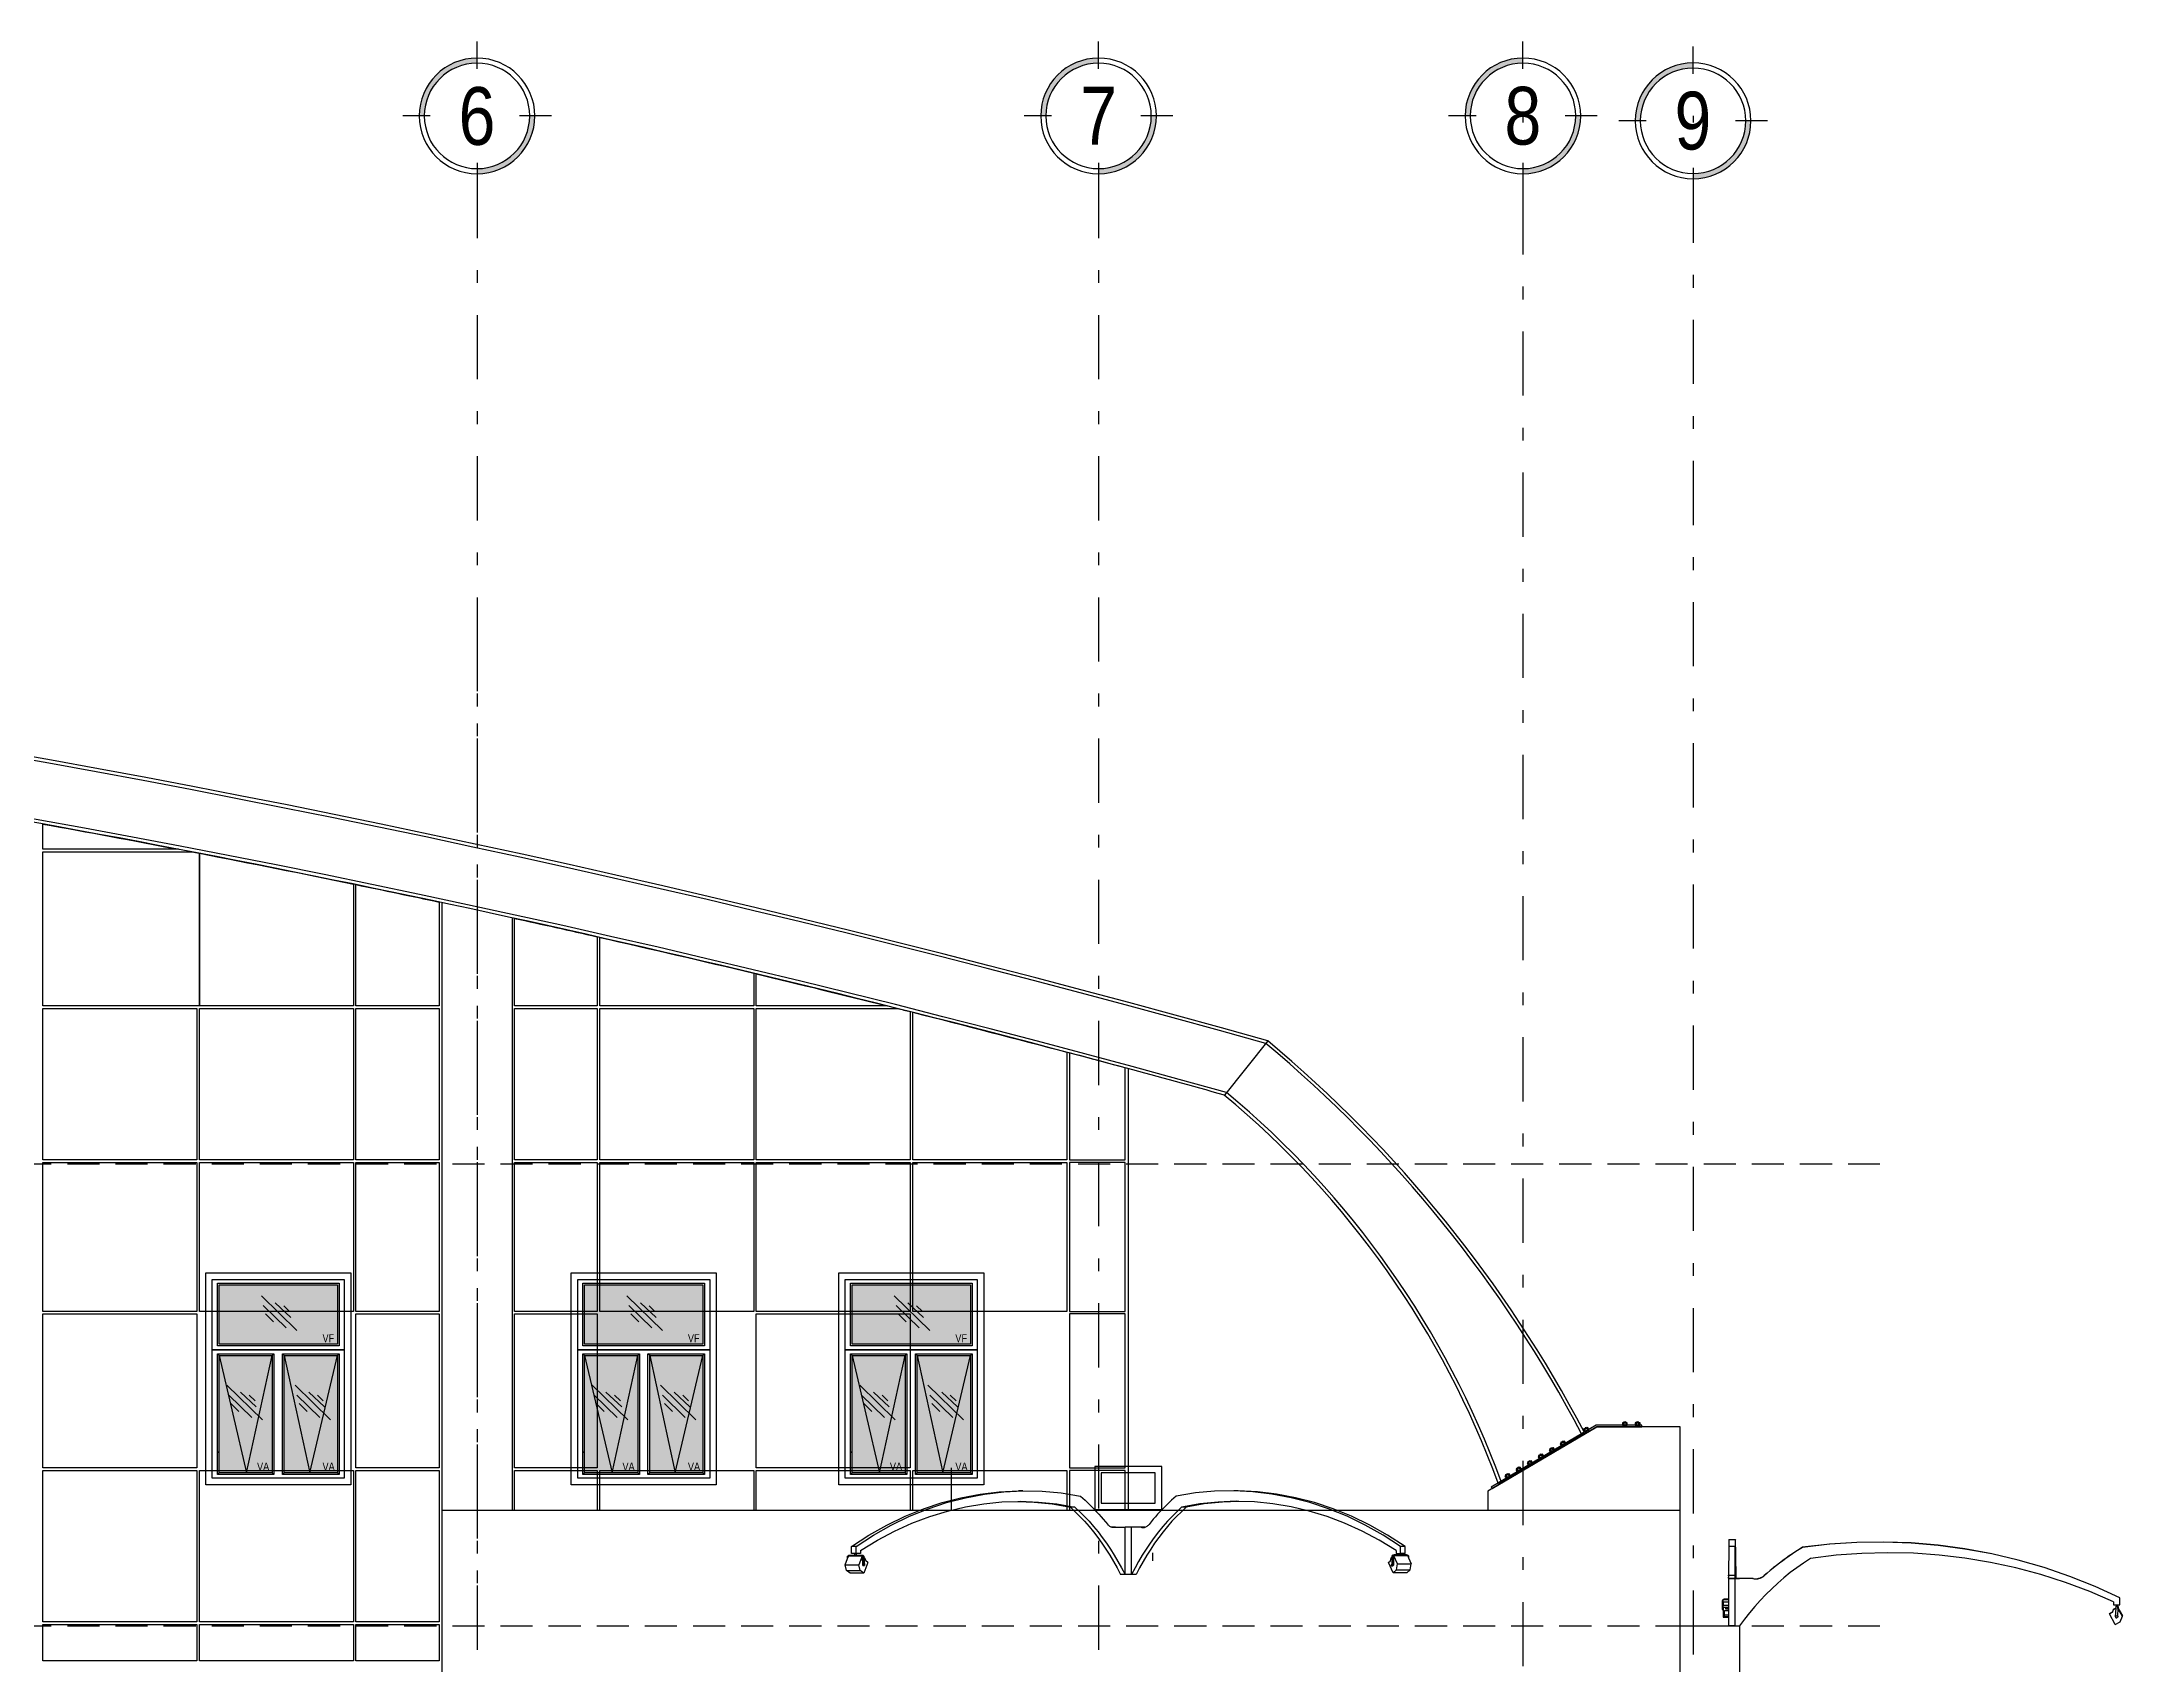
# Model space of a CAD drawing. Extents: x -133 to 84, y -2 to 88.
# Drawn here: x 29.05 to 45.27, y 75.61 to 88.26 of the extents above; entities that cross this region are included whole.
import ezdxf
from ezdxf.enums import TextEntityAlignment as Align

# ---------------------------------------------------------------- set-up
doc = ezdxf.new("R2010")
doc.units = 0
doc.header["$MEASUREMENT"] = 0
for name, pattern in [('RHCG02-4502(DOS ARA)AR-FA-004-08$0$CENTER', [2, 1.25, -0.25, 0.25, -0.25]), ('RHCG02-4502(DOS ARA)AR-FA-004-08$0$DASHDOT', [1, 0.5, -0.25, 0, -0.25]), ('RHCG02-4502(DOS ARA)AR-FA-004-08$0$HIDDEN', [0.375, 0.25, -0.125])]:
    doc.linetypes.add(name, pattern=pattern)
for name, color, linetype in [('4', 4, 'Continuous'), ('arq-gaviota', 4, 'Continuous'), ('arq-paredes', 4, 'Continuous'), ('arq-text-detalle de fachada', 1, 'Continuous'), ('arq-ventanas', 1, 'Continuous'), ('Cotas', 1, 'Continuous'), ('DISEÑO', 2, 'Continuous'), ('luminarias', 3, 'Continuous'), ('RHCG02-4502(DOS ARA)AR-FA-004-08$0$02', 2, 'Continuous'), ('RHCG02-4502(DOS ARA)AR-FA-004-08$0$03', 3, 'Continuous'), ('RHCG02-4502(DOS ARA)AR-FA-004-08$0$04', 4, 'Continuous'), ('RHCG02-4502(DOS ARA)AR-FA-004-08$0$06', 6, 'Continuous'), ('RHCG02-4502(DOS ARA)AR-FA-004-08$0$arq-ejes-circulo', 1, 'Continuous'), ('RHCG02-4502(DOS ARA)AR-FA-004-08$0$arq-ejes-principales', 1, 'RHCG02-4502(DOS ARA)AR-FA-004-08$0$DASHDOT'), ('RHCG02-4502(DOS ARA)AR-FA-004-08$0$arq-fachada', 252, 'Continuous'), ('RHCG02-4502(DOS ARA)AR-FA-004-08$0$arq-niveles', 1, 'Continuous'), ('RHCG02-4502(DOS ARA)AR-FA-004-08$0$arq-text-ejes', 2, 'Continuous'), ('RHCG02-4502(DOS ARA)AR-FA-004-08$0$st-ejes-circulo', 1, 'Continuous'), ('RHCG02-4502(DOS ARA)AR-FA-004-08$0$st-ejes-principales', 1, 'RHCG02-4502(DOS ARA)AR-FA-004-08$0$DASHDOT')]:
    doc.layers.add(name, color=color, linetype=linetype)
doc.styles.add('dape 2', font='ARIALN.TTF')
doc.styles.add('RHCG02-4502(DOS ARA)AR-FA-004-08$0$dape 2', font='ARIALN.TTF', dxfattribs={"height": 0.15})

# ---------------------------------------------------------------- blocks, each defined once
blk = doc.blocks.new('RHCG02-4502(DOS ARA)AR-FA-004-08$0$Tornillo E')
blk.add_lwpolyline([(-0.681, -24.209), (-0.643, -24.209), (-0.643, -24.228), (-0.681, -24.228)], close=True)
for points in [[(-0.681, -24.224), (-0.681, -24.213, -0.414214), (-0.677, -24.209), (-0.675, -24.209, -0.414214), (-0.671, -24.213), (-0.671, -24.224, -0.414214), (-0.675, -24.228), (-0.677, -24.228, -0.414214), (-0.681, -24.224, -1)], [(-0.671, -24.224), (-0.671, -24.213, -0.414214), (-0.667, -24.209), (-0.657, -24.209, -0.394946), (-0.653, -24.213), (-0.653, -24.224, -0.414214), (-0.657, -24.228), (-0.667, -24.228, -0.413175), (-0.671, -24.224, -1.003555)], [(-0.653, -24.224), (-0.653, -24.213, -0.414214), (-0.649, -24.209), (-0.647, -24.209, -0.414214), (-0.643, -24.213), (-0.643, -24.224, -0.414214), (-0.647, -24.228), (-0.649, -24.228, -0.414214), (-0.653, -24.224, -1)]]:
    blk.add_lwpolyline(points, format="xyb")
for points in [[(-0.653, -24.203), (-0.653, -24.202), (-0.671, -24.206), (-0.671, -24.206), (-0.653, -24.203)], [(-0.671, -24.204), (-0.671, -24.204), (-0.663, -24.202), (-0.661, -24.202), (-0.661, -24.203), (-0.671, -24.204)], [(-0.653, -24.205), (-0.653, -24.204), (-0.671, -24.207), (-0.671, -24.208), (-0.653, -24.205)], [(-0.666, -24.203), (-0.67, -24.203), (-0.67, -24.203)], [(-0.67, -24.204), (-0.67, -24.205)], [(-0.67, -24.206), (-0.67, -24.207)], [(-0.67, -24.208), (-0.67, -24.209), (-0.654, -24.209), (-0.654, -24.209)], [(-0.653, -24.207), (-0.653, -24.206), (-0.669, -24.209), (-0.665, -24.209), (-0.653, -24.207)], [(-0.656, -24.203), (-0.661, -24.203)], [(-0.655, -24.209), (-0.653, -24.209), (-0.653, -24.208), (-0.659, -24.209), (-0.655, -24.209)], [(-0.654, -24.204), (-0.654, -24.203)], [(-0.654, -24.206), (-0.654, -24.205)], [(-0.654, -24.208), (-0.654, -24.207)]]:
    blk.add_lwpolyline(points)
blk = doc.blocks.new('*U72')
at = {"linetype": 'Continuous'}
h = blk.add_hatch(color=251, dxfattribs=at)
h.paths.add_polyline_path([(0.1643, 0.326), (0.1803, 0.326, -0.414214), (0, 0.1457), (0, 0.1617, 0.414214)])
h.paths.add_polyline_path([(-0.1643, 0.326), (-0.1803, 0.326, -0.414214), (0, 0.5063), (0, 0.4903, 0.414214)])
for p, q in [((0, 0.5577), (0, 0.4724)), ((0, 0.5432), (0, 0.4579)), ((-0.1464, 0.326), (-0.2317, 0.326)), ((0.1464, 0.326), (0.2317, 0.326)), ((0, 0.1796), (0, 0.0943))]:
    blk.add_line(p, q, dxfattribs=at)
at = {"linetype": 'RHCG02-4502(DOS ARA)AR-FA-004-08$0$CENTER', "ltscale": 0.7}
blk.add_line((0, 0.1457), (0, 0.1457), dxfattribs=at)
at = {"linetype": 'Continuous'}
for radius in [0.1803, 0.1643]:
    blk.add_circle((0, 0.326), radius, dxfattribs=at)

msp = doc.modelspace()

# ---------------------------------------------------------------- hatches: boundary and pattern name
at = {"layer": 'arq-ventanas'}
for points in [[(30.437, 78.57), (31.358, 78.57), (31.358, 78.107), (30.437, 78.107)], [(33.284, 78.57), (34.205, 78.57), (34.205, 78.107), (33.284, 78.107)], [(35.368, 78.57), (36.29, 78.57), (36.29, 78.107), (35.368, 78.107)], [(30.437, 78.02), (30.851, 78.02), (30.851, 77.107), (30.437, 77.107)], [(30.944, 78.02), (31.358, 78.02), (31.358, 77.107), (30.944, 77.107)], [(33.284, 78.02), (33.698, 78.02), (33.698, 77.107), (33.284, 77.107)], [(33.792, 78.02), (34.205, 78.02), (34.205, 77.107), (33.792, 77.107)], [(35.368, 78.02), (35.782, 78.02), (35.782, 77.107), (35.368, 77.107)], [(35.876, 78.02), (36.29, 78.02), (36.29, 77.107), (35.876, 77.107)]]:
    msp.add_hatch(color=254, dxfattribs=at).paths.add_polyline_path(points)

# ---------------------------------------------------------------- linework, layer by layer
msp.add_lwpolyline([(36.14, 77.144), (36.14, 76.813)])
at = {"layer": '4'}
msp.add_line((37.708, 76.483), (37.708, 76.419), dxfattribs=at)
at = {"layer": 'arq-gaviota'}
for p, q in [((35.924, 76.825), (36.07, 76.874)), ((35.96, 76.825), (36.105, 76.874)), ((36.07, 76.874), (36.217, 76.912)), ((36.105, 76.874), (36.253, 76.912)), ((36.217, 76.912), (36.366, 76.94)), ((36.253, 76.912), (36.401, 76.94)), ((36.253, 76.841), (36.394, 76.865)), ((36.366, 76.94), (36.515, 76.958)), ((36.394, 76.865), (36.536, 76.879)), ((36.401, 76.94), (36.55, 76.958)), ((36.515, 76.958), (36.664, 76.965)), ((36.536, 76.879), (36.66, 76.883)), ((36.55, 76.958), (36.7, 76.965)), ((36.66, 76.883), (36.679, 76.884)), ((36.66, 76.883), (36.786, 76.878)), ((36.7, 76.965), (36.664, 76.965)), ((36.679, 76.884), (36.821, 76.878)), ((36.7, 76.965), (36.849, 76.962)), ((36.786, 76.878), (36.928, 76.863)), ((36.821, 76.878), (36.964, 76.863)), ((36.849, 76.962), (36.998, 76.949)), ((36.928, 76.863), (37.07, 76.839)), ((36.964, 76.863), (37.105, 76.839)), ((36.998, 76.949), (37.147, 76.925)), ((37.147, 76.925), (37.166, 76.909)), ((37.166, 76.909), (37.184, 76.892)), ((37.184, 76.892), (37.203, 76.875)), ((37.203, 76.875), (37.221, 76.857)), ((37.221, 76.857), (37.239, 76.839)), ((37.82, 76.857), (37.802, 76.839)), ((37.838, 76.875), (37.82, 76.857)), ((37.857, 76.892), (37.838, 76.875)), ((37.875, 76.909), (37.857, 76.892)), ((37.894, 76.925), (37.875, 76.909)), ((38.043, 76.949), (37.894, 76.925)), ((38.078, 76.863), (37.936, 76.839)), ((38.113, 76.863), (37.971, 76.839)), ((38.192, 76.962), (38.043, 76.949)), ((38.22, 76.878), (38.078, 76.863)), ((38.255, 76.878), (38.113, 76.863)), ((38.342, 76.965), (38.192, 76.962)), ((38.362, 76.884), (38.22, 76.878)), ((38.381, 76.883), (38.255, 76.878)), ((38.377, 76.965), (38.342, 76.965)), ((38.491, 76.958), (38.342, 76.965)), ((38.381, 76.883), (38.362, 76.884)), ((38.527, 76.958), (38.377, 76.965)), ((38.505, 76.879), (38.381, 76.883)), ((38.64, 76.94), (38.491, 76.958)), ((38.647, 76.865), (38.505, 76.879)), ((38.676, 76.94), (38.527, 76.958)), ((38.789, 76.912), (38.64, 76.94)), ((38.789, 76.841), (38.647, 76.865)), ((38.824, 76.912), (38.676, 76.94)), ((38.936, 76.874), (38.789, 76.912)), ((38.971, 76.874), (38.824, 76.912)), ((39.081, 76.825), (38.936, 76.874)), ((39.117, 76.825), (38.971, 76.874)), ((35.5, 76.62), (35.639, 76.698)), ((35.535, 76.62), (35.674, 76.698)), ((35.639, 76.698), (35.781, 76.767)), ((35.674, 76.698), (35.816, 76.767)), ((35.699, 76.651), (35.835, 76.713)), ((35.781, 76.767), (35.924, 76.825)), ((35.816, 76.767), (35.96, 76.825)), ((35.835, 76.713), (35.973, 76.765)), ((35.973, 76.765), (36.112, 76.808)), ((36.112, 76.808), (36.253, 76.841)), ((37.105, 76.839), (37.07, 76.839)), ((37.07, 76.839), (37.107, 76.803)), ((37.105, 76.839), (37.143, 76.803)), ((37.107, 76.803), (37.144, 76.766)), ((37.143, 76.803), (37.179, 76.766)), ((37.144, 76.766), (37.18, 76.728)), ((37.179, 76.766), (37.215, 76.728)), ((37.18, 76.728), (37.215, 76.687)), ((37.215, 76.728), (37.25, 76.687)), ((37.215, 76.687), (37.249, 76.646)), ((37.239, 76.839), (37.257, 76.821)), ((37.25, 76.687), (37.285, 76.646)), ((37.257, 76.821), (37.274, 76.802)), ((37.274, 76.802), (37.292, 76.783)), ((37.292, 76.783), (37.309, 76.764)), ((37.309, 76.764), (37.326, 76.745)), ((37.326, 76.745), (37.343, 76.725)), ((37.343, 76.725), (37.36, 76.704)), ((37.364, 76.699), (37.36, 76.704)), ((37.368, 76.695), (37.364, 76.699)), ((37.373, 76.691), (37.368, 76.695)), ((37.378, 76.688), (37.373, 76.691)), ((37.383, 76.685), (37.378, 76.688)), ((37.658, 76.685), (37.663, 76.688)), ((37.663, 76.688), (37.668, 76.691)), ((37.668, 76.691), (37.673, 76.695)), ((37.673, 76.695), (37.677, 76.699)), ((37.677, 76.699), (37.682, 76.704)), ((37.698, 76.725), (37.682, 76.704)), ((37.715, 76.745), (37.698, 76.725)), ((37.732, 76.764), (37.715, 76.745)), ((37.749, 76.783), (37.732, 76.764)), ((37.767, 76.802), (37.749, 76.783)), ((37.791, 76.687), (37.757, 76.646)), ((37.784, 76.821), (37.767, 76.802)), ((37.802, 76.839), (37.784, 76.821)), ((37.826, 76.728), (37.791, 76.687)), ((37.826, 76.687), (37.792, 76.646)), ((37.862, 76.766), (37.826, 76.728)), ((37.861, 76.728), (37.826, 76.687)), ((37.897, 76.766), (37.861, 76.728)), ((37.898, 76.803), (37.862, 76.766)), ((37.934, 76.803), (37.897, 76.766)), ((37.936, 76.839), (37.898, 76.803)), ((37.971, 76.839), (37.934, 76.803)), ((37.971, 76.839), (37.936, 76.839)), ((38.929, 76.808), (38.789, 76.841)), ((39.069, 76.765), (38.929, 76.808)), ((39.206, 76.713), (39.069, 76.765)), ((39.225, 76.767), (39.081, 76.825)), ((39.261, 76.767), (39.117, 76.825)), ((39.342, 76.651), (39.206, 76.713)), ((39.367, 76.698), (39.225, 76.767)), ((39.402, 76.698), (39.261, 76.767)), ((39.506, 76.62), (39.367, 76.698)), ((39.541, 76.62), (39.402, 76.698)), ((35.364, 76.532), (35.5, 76.62)), ((35.364, 76.478), (35.364, 76.532)), ((35.399, 76.532), (35.364, 76.532)), ((35.399, 76.532), (35.535, 76.62)), ((35.399, 76.478), (35.399, 76.532)), ((35.435, 76.501), (35.566, 76.581)), ((35.566, 76.581), (35.699, 76.651)), ((37.249, 76.646), (37.282, 76.602)), ((37.282, 76.602), (37.315, 76.557)), ((37.285, 76.646), (37.318, 76.602)), ((37.315, 76.557), (37.346, 76.511)), ((37.318, 76.602), (37.35, 76.557)), ((37.35, 76.557), (37.381, 76.511)), ((37.388, 76.683), (37.383, 76.685)), ((37.392, 76.682), (37.388, 76.683)), ((37.421, 76.682), (37.392, 76.682)), ((37.394, 76.681), (37.392, 76.682)), ((37.399, 76.68), (37.394, 76.681)), ((37.404, 76.68), (37.399, 76.68)), ((37.41, 76.68), (37.404, 76.68)), ((37.415, 76.68), (37.41, 76.68)), ((37.421, 76.682), (37.415, 76.68)), ((37.421, 76.682), (37.495, 76.682)), ((37.495, 76.313), (37.495, 76.682)), ((37.546, 76.682), (37.495, 76.682)), ((37.621, 76.682), (37.546, 76.682)), ((37.546, 76.313), (37.546, 76.682)), ((37.649, 76.682), (37.621, 76.682)), ((37.621, 76.682), (37.626, 76.68)), ((37.626, 76.68), (37.631, 76.68)), ((37.631, 76.68), (37.637, 76.68)), ((37.637, 76.68), (37.642, 76.68)), ((37.642, 76.68), (37.648, 76.681)), ((37.648, 76.681), (37.649, 76.682)), ((37.649, 76.682), (37.653, 76.683)), ((37.653, 76.683), (37.658, 76.685)), ((37.691, 76.557), (37.66, 76.511)), ((37.723, 76.602), (37.691, 76.557)), ((37.726, 76.557), (37.695, 76.511)), ((37.757, 76.646), (37.723, 76.602)), ((37.759, 76.602), (37.726, 76.557)), ((37.792, 76.646), (37.759, 76.602)), ((39.476, 76.581), (39.342, 76.651)), ((39.607, 76.501), (39.476, 76.581)), ((39.642, 76.532), (39.506, 76.62)), ((39.677, 76.532), (39.541, 76.62)), ((39.642, 76.478), (39.642, 76.532)), ((39.677, 76.532), (39.642, 76.532)), ((39.677, 76.478), (39.677, 76.532)), ((42.199, 76.535), (42.198, 76.309)), ((42.2, 76.563), (42.199, 76.535)), ((42.199, 76.535), (42.249, 76.535)), ((42.201, 76.587), (42.2, 76.58)), ((42.2, 76.58), (42.2, 76.563)), ((42.201, 76.587), (42.251, 76.587)), ((42.248, 76.309), (42.249, 76.535)), ((42.25, 76.563), (42.249, 76.535)), ((42.251, 76.587), (42.25, 76.58)), ((42.25, 76.58), (42.25, 76.563)), ((42.252, 76.583), (42.251, 76.587)), ((42.253, 76.569), (42.252, 76.583)), ((42.253, 76.545), (42.253, 76.569)), ((42.254, 76.511), (42.253, 76.545)), ((42.775, 76.526), (42.749, 76.509)), ((42.986, 76.549), (42.775, 76.526)), ((42.985, 76.549), (42.775, 76.525)), ((42.775, 76.526), (42.775, 76.525)), ((43.197, 76.562), (42.985, 76.549)), ((43.197, 76.563), (42.986, 76.549)), ((43.408, 76.566), (43.197, 76.563)), ((43.408, 76.565), (43.197, 76.562)), ((43.62, 76.559), (43.408, 76.566)), ((43.62, 76.558), (43.408, 76.565)), ((43.831, 76.541), (43.62, 76.559)), ((43.831, 76.54), (43.62, 76.558)), ((44.04, 76.513), (43.831, 76.541)), ((44.04, 76.512), (43.831, 76.54)), ((35.39, 76.478), (35.364, 76.478)), ((35.399, 76.478), (35.39, 76.478)), ((35.402, 76.478), (35.399, 76.478)), ((35.435, 76.478), (35.402, 76.478)), ((35.435, 76.501), (35.435, 76.478)), ((37.346, 76.511), (37.376, 76.464)), ((37.376, 76.464), (37.405, 76.415)), ((37.381, 76.511), (37.411, 76.464)), ((37.405, 76.415), (37.433, 76.365)), ((37.411, 76.464), (37.44, 76.415)), ((37.433, 76.365), (37.46, 76.313)), ((37.44, 76.415), (37.468, 76.365)), ((37.468, 76.365), (37.495, 76.313)), ((37.573, 76.365), (37.546, 76.313)), ((37.601, 76.415), (37.573, 76.365)), ((37.608, 76.365), (37.581, 76.313)), ((37.63, 76.464), (37.601, 76.415)), ((37.636, 76.415), (37.608, 76.365)), ((37.66, 76.511), (37.63, 76.464)), ((37.665, 76.464), (37.636, 76.415)), ((37.695, 76.511), (37.665, 76.464)), ((39.607, 76.501), (39.607, 76.478)), ((39.607, 76.478), (39.634, 76.478)), ((39.634, 76.478), (39.642, 76.478)), ((39.646, 76.478), (39.642, 76.478)), ((39.677, 76.478), (39.646, 76.478)), ((42.248, 76.283), (42.249, 76.45)), ((42.25, 76.478), (42.249, 76.45)), ((42.251, 76.497), (42.25, 76.478)), ((42.251, 76.506), (42.251, 76.497)), ((42.252, 76.505), (42.251, 76.506)), ((42.253, 76.495), (42.252, 76.505)), ((42.253, 76.474), (42.253, 76.495)), ((42.254, 76.445), (42.253, 76.474)), ((42.255, 76.466), (42.254, 76.511)), ((42.255, 76.405), (42.254, 76.445)), ((42.255, 76.411), (42.255, 76.466)), ((42.256, 76.346), (42.255, 76.411)), ((42.255, 76.357), (42.255, 76.405)), ((42.546, 76.365), (42.522, 76.345)), ((42.546, 76.364), (42.522, 76.344)), ((42.571, 76.384), (42.546, 76.365)), ((42.571, 76.383), (42.546, 76.364)), ((42.595, 76.403), (42.571, 76.384)), ((42.595, 76.402), (42.571, 76.383)), ((42.62, 76.422), (42.595, 76.403)), ((42.62, 76.421), (42.595, 76.402)), ((42.646, 76.44), (42.62, 76.422)), ((42.645, 76.439), (42.62, 76.421)), ((42.671, 76.457), (42.645, 76.439)), ((42.671, 76.458), (42.646, 76.44)), ((42.697, 76.475), (42.671, 76.458)), ((42.697, 76.474), (42.671, 76.457)), ((42.729, 76.366), (42.679, 76.328)), ((42.723, 76.493), (42.697, 76.475)), ((42.723, 76.492), (42.697, 76.474)), ((42.749, 76.509), (42.723, 76.493)), ((42.749, 76.508), (42.723, 76.492)), ((42.782, 76.403), (42.729, 76.366)), ((42.775, 76.525), (42.749, 76.508)), ((42.835, 76.439), (42.782, 76.403)), ((43.035, 76.463), (42.835, 76.439)), ((43.236, 76.478), (43.035, 76.463)), ((43.437, 76.483), (43.236, 76.478)), ((43.639, 76.479), (43.437, 76.483)), ((43.84, 76.465), (43.639, 76.479)), ((44.04, 76.441), (43.84, 76.465)), ((44.249, 76.475), (44.04, 76.513)), ((44.248, 76.474), (44.04, 76.512)), ((44.239, 76.408), (44.04, 76.441)), ((44.436, 76.365), (44.239, 76.408)), ((44.454, 76.425), (44.248, 76.474)), ((44.455, 76.426), (44.249, 76.475)), ((44.631, 76.313), (44.436, 76.365)), ((44.658, 76.367), (44.454, 76.425)), ((44.658, 76.367), (44.455, 76.426)), ((44.858, 76.299), (44.658, 76.367)), ((44.858, 76.298), (44.658, 76.367)), ((37.495, 76.313), (37.46, 76.313)), ((37.546, 76.313), (37.495, 76.313)), ((37.581, 76.313), (37.546, 76.313)), ((42.198, 76.285), (42.197, 76.282)), ((42.197, 76.282), (42.247, 76.282)), ((42.247, 76.282), (42.197, 76.282)), ((42.197, 76.282), (42.197, 76.122)), ((42.198, 76.304), (42.198, 76.309)), ((42.198, 76.309), (42.248, 76.309)), ((42.198, 76.304), (42.198, 76.292)), ((42.198, 76.289), (42.198, 76.292)), ((42.198, 76.287), (42.198, 76.289)), ((42.198, 76.285), (42.198, 76.287)), ((42.198, 76.285), (42.198, 76.285)), ((42.198, 76.285), (42.198, 76.285)), ((42.198, 76.285), (42.248, 76.285)), ((42.248, 76.285), (42.247, 76.283)), ((42.247, 76.282), (42.247, 76.283)), ((42.247, 76.283), (42.248, 76.283)), ((42.247, 76.282), (42.247, 76.282)), ((42.388, 76.282), (42.247, 76.282)), ((42.247, 76.282), (42.247, 75.913)), ((42.283, 76.282), (42.247, 76.282)), ((42.248, 76.296), (42.248, 76.309)), ((42.248, 76.292), (42.248, 76.296)), ((42.248, 76.289), (42.248, 76.292)), ((42.248, 76.287), (42.248, 76.289)), ((42.248, 76.285), (42.248, 76.287)), ((42.248, 76.285), (42.248, 76.284)), ((42.248, 76.284), (42.248, 76.285)), ((42.248, 76.283), (42.248, 76.284)), ((42.248, 76.284), (42.248, 76.283)), ((42.248, 76.283), (42.248, 76.283)), ((42.248, 76.283), (42.256, 76.283)), ((42.256, 76.298), (42.255, 76.357)), ((42.256, 76.283), (42.256, 76.346)), ((42.256, 76.283), (42.256, 76.298)), ((42.256, 76.283), (42.283, 76.282)), ((42.256, 76.283), (42.256, 76.283)), ((42.389, 76.282), (42.283, 76.282)), ((42.389, 76.282), (42.388, 76.282)), ((42.388, 76.282), (42.396, 76.28)), ((42.389, 76.282), (42.396, 76.281)), ((42.396, 76.281), (42.404, 76.28)), ((42.396, 76.28), (42.404, 76.28)), ((42.404, 76.28), (42.412, 76.28)), ((42.404, 76.28), (42.411, 76.279)), ((42.411, 76.279), (42.419, 76.28)), ((42.412, 76.28), (42.419, 76.281)), ((42.419, 76.281), (42.427, 76.282)), ((42.419, 76.28), (42.427, 76.281)), ((42.427, 76.282), (42.434, 76.284)), ((42.427, 76.281), (42.434, 76.283)), ((42.434, 76.284), (42.442, 76.286)), ((42.434, 76.283), (42.442, 76.285)), ((42.442, 76.286), (42.449, 76.289)), ((42.442, 76.285), (42.449, 76.288)), ((42.449, 76.289), (42.456, 76.292)), ((42.449, 76.288), (42.456, 76.291)), ((42.456, 76.292), (42.463, 76.296)), ((42.456, 76.291), (42.462, 76.295)), ((42.462, 76.295), (42.469, 76.299)), ((42.463, 76.296), (42.469, 76.3)), ((42.469, 76.3), (42.475, 76.305)), ((42.469, 76.299), (42.475, 76.304)), ((42.498, 76.325), (42.475, 76.305)), ((42.498, 76.324), (42.475, 76.304)), ((42.475, 76.305), (42.475, 76.304)), ((42.534, 76.202), (42.488, 76.157)), ((42.522, 76.345), (42.498, 76.325)), ((42.522, 76.344), (42.498, 76.324)), ((42.581, 76.246), (42.534, 76.202)), ((42.629, 76.287), (42.581, 76.246)), ((42.679, 76.328), (42.629, 76.287)), ((44.823, 76.251), (44.631, 76.313)), ((45.012, 76.18), (44.823, 76.251)), ((45.055, 76.221), (44.858, 76.299)), ((45.055, 76.22), (44.858, 76.298)), ((45.247, 76.133), (45.055, 76.221)), ((45.247, 76.132), (45.055, 76.22)), ((42.151, 76.113), (42.149, 76.108)), ((42.149, 76.108), (42.149, 76.04)), ((42.149, 76.04), (42.152, 76.04)), ((42.156, 76.118), (42.151, 76.113)), ((42.155, 76.117), (42.151, 76.113)), ((42.151, 76.113), (42.151, 76.113)), ((42.153, 76.112), (42.152, 76.108)), ((42.152, 76.108), (42.153, 76.112)), ((42.152, 76.041), (42.152, 76.108)), ((42.152, 76.108), (42.152, 76.04)), ((42.157, 76.043), (42.152, 76.043)), ((42.152, 76.04), (42.152, 76.041)), ((42.157, 76.116), (42.153, 76.112)), ((42.153, 76.112), (42.153, 76.112)), ((42.163, 76.12), (42.155, 76.117)), ((42.163, 76.121), (42.156, 76.118)), ((42.158, 76.117), (42.157, 76.116)), ((42.157, 76.097), (42.157, 76.116)), ((42.157, 76.116), (42.157, 76.116)), ((42.157, 76.097), (42.157, 76.075)), ((42.197, 76.097), (42.157, 76.097)), ((42.157, 76.075), (42.197, 76.075)), ((42.157, 76.06), (42.157, 76.075)), ((42.157, 76.06), (42.197, 76.06)), ((42.157, 76.06), (42.157, 75.98)), ((42.164, 76.119), (42.158, 76.117)), ((42.197, 76.117), (42.158, 76.117)), ((42.172, 76.122), (42.163, 76.121)), ((42.171, 76.121), (42.163, 76.12)), ((42.172, 76.12), (42.164, 76.119)), ((42.197, 76.121), (42.171, 76.121)), ((42.197, 76.122), (42.172, 76.122)), ((42.197, 76.12), (42.172, 76.12)), ((42.176, 76.056), (42.197, 76.056)), ((42.176, 76.043), (42.176, 76.056)), ((42.197, 76.043), (42.176, 76.043)), ((42.197, 76.122), (42.197, 76.121)), ((42.197, 76.121), (42.197, 76.12)), ((42.197, 76.12), (42.197, 76.117)), ((42.197, 76.117), (42.197, 76.097)), ((42.197, 76.097), (42.197, 76.075)), ((42.197, 76.075), (42.197, 76.06)), ((42.197, 76.06), (42.197, 76.056)), ((42.197, 76.056), (42.197, 76.043)), ((42.197, 76.043), (42.197, 76.034)), ((42.402, 76.064), (42.36, 76.015)), ((42.444, 76.111), (42.402, 76.064)), ((42.488, 76.157), (42.444, 76.111)), ((45.197, 76.101), (45.012, 76.18)), ((45.197, 76.101), (45.197, 76.077)), ((45.197, 76.077), (45.221, 76.077)), ((45.221, 76.077), (45.232, 76.077)), ((45.232, 76.077), (45.247, 76.077)), ((45.247, 76.078), (45.247, 76.133)), ((45.247, 76.133), (45.247, 76.132)), ((45.247, 76.077), (45.247, 76.132)), ((45.247, 76.078), (45.247, 76.077)), ((42.157, 75.98), (42.166, 75.98)), ((42.166, 75.983), (42.166, 76.034)), ((42.166, 76.034), (42.167, 76.034)), ((42.166, 75.983), (42.167, 75.996)), ((42.166, 75.983), (42.166, 75.98)), ((42.197, 75.983), (42.166, 75.983)), ((42.166, 75.98), (42.197, 75.98)), ((42.167, 76.03), (42.167, 76.034)), ((42.167, 76.034), (42.197, 76.034)), ((42.167, 76.013), (42.167, 76.03)), ((42.167, 75.996), (42.167, 76.013)), ((42.197, 75.996), (42.167, 75.996)), ((42.197, 76.034), (42.197, 75.996)), ((42.197, 75.996), (42.197, 75.983)), ((42.197, 75.983), (42.197, 75.98)), ((42.197, 75.98), (42.197, 75.914)), ((42.247, 75.913), (42.197, 75.914)), ((42.247, 75.913), (42.283, 75.913)), ((42.321, 75.965), (42.283, 75.913)), ((42.36, 76.015), (42.321, 75.965))]:
    msp.add_line(p, q, dxfattribs=at)
at = {"layer": 'arq-paredes', "color": 1}
for points in [[(30.383, 78.613), (31.412, 78.613), (31.412, 78.063), (30.383, 78.063)], [(33.231, 78.613), (34.259, 78.613), (34.259, 78.063), (33.231, 78.063)], [(35.315, 78.613), (36.343, 78.613), (36.343, 78.063), (35.315, 78.063)], [(30.383, 78.063), (31.412, 78.063), (31.412, 77.063), (30.383, 77.063)], [(33.231, 78.063), (34.259, 78.063), (34.259, 77.063), (33.231, 77.063)], [(35.315, 78.063), (36.343, 78.063), (36.343, 77.063), (35.315, 77.063)]]:
    msp.add_lwpolyline(points, close=True, dxfattribs=at)
at = {"layer": 'arq-ventanas'}
for p, q in [((31.043, 78.216), (30.766, 78.486)), ((33.89, 78.216), (33.613, 78.486)), ((35.974, 78.216), (35.697, 78.486)), ((30.96, 78.235), (30.781, 78.41)), ((30.859, 78.281), (30.797, 78.344)), ((30.873, 78.431), (30.995, 78.317)), ((30.94, 78.408), (30.985, 78.364)), ((33.807, 78.235), (33.628, 78.41)), ((33.706, 78.281), (33.644, 78.344)), ((33.72, 78.431), (33.842, 78.317)), ((33.787, 78.408), (33.832, 78.364)), ((35.891, 78.235), (35.712, 78.41)), ((35.79, 78.281), (35.728, 78.344)), ((35.804, 78.431), (35.926, 78.317)), ((35.871, 78.408), (35.917, 78.364)), ((30.774, 77.518), (30.497, 77.789)), ((30.691, 77.538), (30.512, 77.712)), ((30.604, 77.733), (30.726, 77.619)), ((30.671, 77.71), (30.717, 77.666)), ((31.305, 77.518), (31.028, 77.789)), ((31.222, 77.538), (31.043, 77.712)), ((31.136, 77.733), (31.258, 77.619)), ((31.202, 77.71), (31.248, 77.666)), ((33.621, 77.518), (33.344, 77.789)), ((33.538, 77.538), (33.359, 77.712)), ((33.451, 77.733), (33.574, 77.619)), ((33.518, 77.71), (33.564, 77.666)), ((34.152, 77.518), (33.875, 77.789)), ((34.069, 77.538), (33.89, 77.712)), ((33.983, 77.733), (34.105, 77.619)), ((34.049, 77.71), (34.095, 77.666)), ((35.705, 77.518), (35.428, 77.789)), ((35.622, 77.538), (35.443, 77.712)), ((35.536, 77.733), (35.658, 77.619)), ((35.602, 77.71), (35.648, 77.666)), ((36.237, 77.518), (35.959, 77.789)), ((36.153, 77.538), (35.975, 77.712)), ((36.067, 77.733), (36.189, 77.619)), ((36.133, 77.71), (36.179, 77.666)), ((30.59, 77.584), (30.528, 77.646)), ((31.122, 77.584), (31.059, 77.646)), ((33.438, 77.584), (33.375, 77.646)), ((33.969, 77.584), (33.906, 77.646)), ((35.522, 77.584), (35.459, 77.646)), ((36.053, 77.584), (35.99, 77.646))]:
    msp.add_line(p, q, dxfattribs=at)
at = {"layer": 'Cotas'}
for p, q in [((31.361, 77.012), (31.361, 77.012)), ((34.208, 77.012), (34.208, 77.012)), ((36.292, 77.012), (36.292, 77.012))]:
    msp.add_line(p, q, dxfattribs=at)
at = {"layer": 'Cotas', "color": 2}
for points in [[(31.462, 77.012), (30.333, 77.012), (30.333, 78.664), (31.463, 78.664), (31.463, 77.012)], [(34.309, 77.012), (33.18, 77.012), (33.18, 78.664), (34.31, 78.664), (34.31, 77.012)], [(36.393, 77.012), (35.264, 77.012), (35.264, 78.664), (36.394, 78.664), (36.394, 77.012)]]:
    msp.add_lwpolyline(points, dxfattribs=at)
at = {"layer": 'DISEÑO', "color": 250}
for p, q in [((30.437, 78.02), (30.424, 78.033)), ((30.437, 78.02), (30.651, 77.107)), ((30.651, 77.107), (30.851, 78.02)), ((30.851, 78.02), (30.864, 78.033)), ((30.944, 78.02), (30.931, 78.033)), ((30.944, 78.02), (31.144, 77.107)), ((31.144, 77.107), (31.358, 78.02)), ((31.358, 78.02), (31.372, 78.033)), ((33.284, 78.02), (33.271, 78.033)), ((33.284, 78.02), (33.498, 77.107)), ((33.498, 77.107), (33.698, 78.02)), ((33.698, 78.02), (33.711, 78.033)), ((33.792, 78.02), (33.778, 78.033)), ((33.792, 78.02), (33.991, 77.107)), ((33.991, 77.107), (34.205, 78.02)), ((34.205, 78.02), (34.219, 78.033)), ((35.368, 78.02), (35.355, 78.033)), ((35.368, 78.02), (35.582, 77.107)), ((35.582, 77.107), (35.782, 78.02)), ((35.782, 78.02), (35.796, 78.033)), ((35.876, 78.02), (35.862, 78.033)), ((35.876, 78.02), (36.075, 77.107)), ((36.075, 77.107), (36.29, 78.02)), ((36.29, 78.02), (36.303, 78.033)), ((30.437, 77.274), (30.424, 77.261)), ((33.284, 77.274), (33.271, 77.261)), ((35.368, 77.274), (35.355, 77.261)), ((30.437, 77.107), (30.424, 77.094)), ((30.851, 77.107), (30.864, 77.094)), ((30.944, 77.107), (30.931, 77.094)), ((31.358, 77.107), (31.372, 77.094)), ((33.284, 77.107), (33.271, 77.094)), ((33.698, 77.107), (33.711, 77.094)), ((33.792, 77.107), (33.778, 77.094)), ((34.205, 77.107), (34.219, 77.094)), ((35.368, 77.107), (35.355, 77.094)), ((35.782, 77.107), (35.796, 77.094)), ((35.876, 77.107), (35.862, 77.094)), ((36.29, 77.107), (36.303, 77.094))]:
    msp.add_line(p, q, dxfattribs=at)
for points in [[(30.424, 78.583), (31.372, 78.583), (31.372, 78.094), (30.424, 78.094)], [(33.271, 78.583), (34.219, 78.583), (34.219, 78.094), (33.271, 78.094)], [(35.355, 78.583), (36.303, 78.583), (36.303, 78.094), (35.355, 78.094)], [(30.424, 78.033), (30.864, 78.033), (30.864, 77.094), (30.424, 77.094)], [(30.931, 78.033), (31.372, 78.033), (31.372, 77.094), (30.931, 77.094)], [(33.271, 78.033), (33.711, 78.033), (33.711, 77.094), (33.271, 77.094)], [(33.778, 78.033), (34.219, 78.033), (34.219, 77.094), (33.778, 77.094)], [(35.355, 78.033), (35.796, 78.033), (35.796, 77.094), (35.355, 77.094)], [(35.862, 78.033), (36.303, 78.033), (36.303, 77.094), (35.862, 77.094)]]:
    msp.add_lwpolyline(points, close=True, dxfattribs=at)
at = {"layer": 'DISEÑO', "color": 1}
for points in [[(30.437, 78.57), (31.358, 78.57), (31.358, 78.107), (30.437, 78.107)], [(33.284, 78.57), (34.205, 78.57), (34.205, 78.107), (33.284, 78.107)], [(35.368, 78.57), (36.29, 78.57), (36.29, 78.107), (35.368, 78.107)], [(30.437, 78.02), (30.851, 78.02), (30.851, 77.107), (30.437, 77.107)], [(30.944, 78.02), (31.358, 78.02), (31.358, 77.107), (30.944, 77.107)], [(33.284, 78.02), (33.698, 78.02), (33.698, 77.107), (33.284, 77.107)], [(33.792, 78.02), (34.205, 78.02), (34.205, 77.107), (33.792, 77.107)], [(35.368, 78.02), (35.782, 78.02), (35.782, 77.107), (35.368, 77.107)], [(35.876, 78.02), (36.29, 78.02), (36.29, 77.107), (35.876, 77.107)]]:
    msp.add_lwpolyline(points, close=True, dxfattribs=at)
at = {"layer": 'luminarias'}
for p, q in [((37.781, 77.155), (37.26, 77.155)), ((37.26, 77.155), (37.26, 76.82)), ((37.731, 77.105), (37.31, 77.105)), ((37.31, 77.105), (37.31, 76.87)), ((37.731, 76.87), (37.731, 77.105)), ((37.781, 76.82), (37.781, 77.155)), ((37.31, 76.87), (37.731, 76.87)), ((37.26, 76.82), (37.781, 76.82)), ((35.315, 76.39), (35.334, 76.439)), ((35.326, 76.345), (35.315, 76.39)), ((35.315, 76.39), (35.421, 76.39)), ((35.333, 76.45), (35.334, 76.456)), ((35.334, 76.439), (35.333, 76.45)), ((35.334, 76.456), (35.338, 76.46)), ((35.334, 76.439), (35.336, 76.444)), ((35.336, 76.455), (35.335, 76.45)), ((35.335, 76.45), (35.336, 76.444)), ((35.339, 76.459), (35.336, 76.455)), ((35.336, 76.444), (35.342, 76.459)), ((35.338, 76.46), (35.343, 76.463)), ((35.344, 76.461), (35.339, 76.459)), ((35.342, 76.459), (35.349, 76.459)), ((35.343, 76.463), (35.349, 76.464)), ((35.349, 76.462), (35.344, 76.461)), ((35.349, 76.464), (35.359, 76.465)), ((35.349, 76.464), (35.435, 76.464)), ((35.349, 76.46), (35.354, 76.462)), ((35.354, 76.462), (35.349, 76.462)), ((35.349, 76.459), (35.349, 76.46)), ((35.349, 76.459), (35.444, 76.459)), ((35.354, 76.462), (35.354, 76.462)), ((35.434, 76.462), (35.354, 76.462)), ((35.359, 76.465), (35.391, 76.465)), ((35.391, 76.465), (35.39, 76.478)), ((35.391, 76.464), (35.391, 76.465)), ((35.395, 76.464), (35.391, 76.464)), ((35.401, 76.464), (35.395, 76.464)), ((35.403, 76.465), (35.401, 76.464)), ((35.403, 76.465), (35.402, 76.478)), ((35.403, 76.465), (35.445, 76.465)), ((35.403, 76.465), (35.403, 76.465)), ((35.446, 76.457), (35.421, 76.39)), ((35.432, 76.345), (35.421, 76.39)), ((35.44, 76.461), (35.434, 76.462)), ((35.435, 76.464), (35.441, 76.463)), ((35.444, 76.459), (35.44, 76.461)), ((35.441, 76.463), (35.446, 76.46)), ((35.445, 76.459), (35.444, 76.459)), ((35.445, 76.465), (35.451, 76.464)), ((35.446, 76.457), (35.445, 76.459)), ((35.446, 76.46), (35.45, 76.456)), ((35.448, 76.455), (35.446, 76.457)), ((35.449, 76.45), (35.448, 76.455)), ((35.452, 76.383), (35.449, 76.45)), ((35.45, 76.456), (35.451, 76.45)), ((35.451, 76.464), (35.456, 76.461)), ((35.451, 76.45), (35.454, 76.383)), ((35.452, 76.383), (35.454, 76.383)), ((35.454, 76.383), (35.464, 76.384)), ((35.456, 76.461), (35.46, 76.456)), ((35.459, 76.386), (35.457, 76.386)), ((35.459, 76.386), (35.459, 76.387)), ((35.459, 76.386), (35.46, 76.386)), ((35.459, 76.386), (35.459, 76.385)), ((35.46, 76.456), (35.461, 76.451)), ((35.492, 76.408), (35.46, 76.324)), ((35.461, 76.451), (35.461, 76.448)), ((35.469, 76.442), (35.461, 76.448)), ((35.461, 76.448), (35.464, 76.384)), ((35.469, 76.442), (35.475, 76.421)), ((35.492, 76.408), (35.475, 76.421)), ((39.548, 76.407), (39.563, 76.421)), ((39.584, 76.326), (39.548, 76.407)), ((39.563, 76.421), (39.568, 76.443)), ((39.568, 76.443), (39.576, 76.45)), ((39.571, 76.392), (39.569, 76.387)), ((39.569, 76.387), (39.569, 76.382)), ((39.569, 76.382), (39.572, 76.38)), ((39.575, 76.396), (39.571, 76.392)), ((39.572, 76.38), (39.576, 76.381)), ((39.579, 76.38), (39.572, 76.38)), ((39.576, 76.396), (39.575, 76.396)), ((39.576, 76.454), (39.577, 76.459)), ((39.576, 76.45), (39.576, 76.454)), ((39.576, 76.396), (39.576, 76.45)), ((39.58, 76.397), (39.576, 76.396)), ((39.576, 76.381), (39.58, 76.385)), ((39.577, 76.459), (39.58, 76.463)), ((39.579, 76.38), (39.583, 76.381)), ((39.58, 76.463), (39.585, 76.466)), ((39.582, 76.395), (39.58, 76.397)), ((39.586, 76.397), (39.58, 76.397)), ((39.58, 76.385), (39.583, 76.39)), ((39.583, 76.39), (39.582, 76.395)), ((39.583, 76.381), (39.587, 76.385)), ((39.585, 76.466), (39.591, 76.467)), ((39.585, 76.454), (39.587, 76.459)), ((39.586, 76.397), (39.585, 76.454)), ((39.587, 76.397), (39.586, 76.397)), ((39.587, 76.459), (39.59, 76.463)), ((39.588, 76.458), (39.587, 76.454)), ((39.587, 76.454), (39.588, 76.396)), ((39.588, 76.396), (39.587, 76.397)), ((39.587, 76.385), (39.588, 76.386)), ((39.59, 76.46), (39.588, 76.458)), ((39.589, 76.395), (39.588, 76.396)), ((39.588, 76.387), (39.59, 76.39)), ((39.588, 76.387), (39.588, 76.386)), ((39.588, 76.386), (39.588, 76.387)), ((39.588, 76.386), (39.588, 76.386)), ((39.59, 76.39), (39.589, 76.395)), ((39.59, 76.463), (39.595, 76.466)), ((39.591, 76.462), (39.59, 76.46)), ((39.618, 76.397), (39.59, 76.46)), ((39.601, 76.467), (39.591, 76.467)), ((39.596, 76.465), (39.591, 76.462)), ((39.591, 76.462), (39.688, 76.462)), ((39.591, 76.462), (39.591, 76.462)), ((39.595, 76.466), (39.601, 76.467)), ((39.6, 76.466), (39.596, 76.465)), ((39.6, 76.466), (39.678, 76.466)), ((39.602, 76.466), (39.6, 76.466)), ((39.601, 76.467), (39.634, 76.467)), ((39.688, 76.466), (39.602, 76.466)), ((39.61, 76.35), (39.618, 76.397)), ((39.618, 76.397), (39.725, 76.397)), ((39.634, 76.467), (39.634, 76.478)), ((39.634, 76.467), (39.646, 76.467)), ((39.646, 76.467), (39.646, 76.478)), ((39.646, 76.467), (39.688, 76.467)), ((39.678, 76.466), (39.684, 76.465)), ((39.684, 76.465), (39.688, 76.462)), ((39.688, 76.467), (39.694, 76.466)), ((39.694, 76.465), (39.688, 76.466)), ((39.688, 76.462), (39.696, 76.462)), ((39.694, 76.466), (39.7, 76.463)), ((39.698, 76.462), (39.694, 76.465)), ((39.696, 76.462), (39.703, 76.447)), ((39.701, 76.458), (39.698, 76.462)), ((39.7, 76.463), (39.703, 76.459)), ((39.703, 76.454), (39.701, 76.458)), ((39.703, 76.459), (39.704, 76.454)), ((39.703, 76.447), (39.703, 76.454)), ((39.703, 76.447), (39.705, 76.443)), ((39.704, 76.454), (39.705, 76.443)), ((39.705, 76.443), (39.725, 76.397)), ((39.717, 76.35), (39.725, 76.397)), ((35.354, 76.324), (35.326, 76.345)), ((35.326, 76.345), (35.432, 76.345)), ((35.46, 76.324), (35.354, 76.324)), ((35.46, 76.324), (35.432, 76.345)), ((39.584, 76.326), (39.61, 76.35)), ((39.691, 76.326), (39.584, 76.326)), ((39.61, 76.35), (39.717, 76.35)), ((39.691, 76.326), (39.717, 76.35)), ((45.198, 76.044), (45.189, 76.023)), ((45.189, 76.02), (45.197, 76.041)), ((45.197, 76.041), (45.218, 76.052)), ((45.197, 76.041), (45.198, 76.044)), ((45.198, 76.044), (45.218, 76.054)), ((45.214, 75.985), (45.218, 76.052)), ((45.218, 76.064), (45.219, 76.066)), ((45.218, 76.063), (45.218, 76.064)), ((45.218, 76.062), (45.218, 76.063)), ((45.218, 76.061), (45.218, 76.062)), ((45.218, 76.06), (45.218, 76.061)), ((45.218, 76.055), (45.218, 76.06)), ((45.218, 76.054), (45.218, 76.055)), ((45.218, 76.052), (45.218, 76.054)), ((45.22, 76.066), (45.219, 76.066)), ((45.22, 76.066), (45.221, 76.077)), ((45.22, 76.065), (45.22, 76.066)), ((45.226, 76.065), (45.22, 76.065)), ((45.231, 76.064), (45.226, 76.065)), ((45.232, 76.049), (45.228, 75.992)), ((45.231, 76.065), (45.232, 76.077)), ((45.233, 76.065), (45.231, 76.065)), ((45.231, 76.064), (45.231, 76.065)), ((45.231, 76.064), (45.231, 76.064)), ((45.233, 76.062), (45.232, 76.06)), ((45.232, 76.059), (45.232, 76.06)), ((45.232, 76.055), (45.232, 76.059)), ((45.232, 76.055), (45.233, 76.057)), ((45.232, 76.055), (45.232, 76.055)), ((45.232, 76.055), (45.266, 75.992)), ((45.232, 76.054), (45.232, 76.055)), ((45.232, 76.052), (45.232, 76.054)), ((45.266, 75.989), (45.232, 76.052)), ((45.232, 76.049), (45.232, 76.052)), ((45.232, 76.049), (45.232, 76.049)), ((45.233, 76.065), (45.233, 76.064)), ((45.233, 76.063), (45.233, 76.065)), ((45.233, 76.064), (45.233, 76.062)), ((45.233, 76.064), (45.233, 76.062)), ((45.233, 76.062), (45.233, 76.063)), ((45.233, 76.062), (45.233, 76.062)), ((45.233, 76.062), (45.233, 76.062)), ((45.233, 76.06), (45.233, 76.062)), ((45.233, 76.058), (45.233, 76.06)), ((45.233, 76.058), (45.233, 76.057)), ((45.233, 76.057), (45.233, 76.057)), ((45.166, 76.01), (45.189, 76.023)), ((45.166, 76.007), (45.189, 76.02)), ((45.166, 76.01), (45.166, 76.007)), ((45.211, 75.923), (45.166, 76.007)), ((45.189, 76.023), (45.189, 76.02)), ((45.211, 75.923), (45.25, 75.944)), ((45.217, 75.988), (45.213, 75.983)), ((45.214, 75.985), (45.213, 75.984)), ((45.213, 75.984), (45.213, 75.983)), ((45.213, 75.983), (45.213, 75.979)), ((45.213, 75.979), (45.217, 75.976)), ((45.217, 75.989), (45.214, 75.985)), ((45.223, 75.992), (45.217, 75.989)), ((45.223, 75.992), (45.217, 75.988)), ((45.217, 75.976), (45.223, 75.977)), ((45.229, 75.992), (45.223, 75.992)), ((45.228, 75.992), (45.223, 75.992)), ((45.223, 75.977), (45.229, 75.98)), ((45.229, 75.992), (45.228, 75.992)), ((45.233, 75.99), (45.229, 75.992)), ((45.233, 75.99), (45.229, 75.992)), ((45.229, 75.98), (45.233, 75.985)), ((45.233, 75.985), (45.233, 75.99)), ((45.233, 75.985), (45.233, 75.99)), ((45.233, 75.985), (45.233, 75.985)), ((45.25, 75.944), (45.266, 75.989)), ((45.266, 75.989), (45.266, 75.992))]:
    msp.add_line(p, q, dxfattribs=at)
at = {"layer": 'RHCG02-4502(DOS ARA)AR-FA-004-08$0$02'}
for p, q in [((38.607, 80.471), (38.269, 80.049)), ((40.402, 77.026), (41.074, 77.421)), ((41.821, 75.913), (42.284, 75.913)), ((42.284, 75.913), (42.284, 71.713))]:
    msp.add_line(p, q, dxfattribs=at)
msp.add_lwpolyline([(37.507, 80.258, 0.024509), (27.826, 82.377, 0.033248), (14.455, 83.718)], format="xyb", dxfattribs=at)
for centre, radius, start, end in [((11.043, -17.468), 101.72, 74.28672, 87.78135), ((11.133, -16.92), 101.192, 74.24614, 87.80604), ((11.138, -16.962), 100.757, 74.36987, 88.22218), ((32.182, 72.751), 10.019, 27.7015, 50.2292), ((32.182, 72.751), 10.044, 27.7085, 50.232), ((11.068, -17.378), 101.153, 74.40029, 74.84782), ((33.768, 74.608), 7.061, 20.024, 50.3991), ((33.768, 74.608), 7.087, 20.0618, 50.4024)]:
    msp.add_arc(centre, radius, start, end, dxfattribs=at)
at = {"layer": 'RHCG02-4502(DOS ARA)AR-FA-004-08$0$03'}
msp.add_lwpolyline([(41.522, 77.463), (41.522, 77.476), (41.167, 77.476), (40.349, 76.994), (40.355, 76.983), (41.171, 77.463), (41.522, 77.463)], dxfattribs=at)
at = {"layer": 'RHCG02-4502(DOS ARA)AR-FA-004-08$0$04'}
for p, q in [((37.521, 76.813), (37.521, 80.255)), ((32.171, 78.313), (32.171, 75.913))]:
    msp.add_line(p, q, dxfattribs=at)
at = {"layer": 'RHCG02-4502(DOS ARA)AR-FA-004-08$0$06'}
for p, q in [((32.171, 81.549), (32.171, 71.713)), ((32.721, 81.43), (32.721, 76.813)), ((41.821, 76.813), (32.171, 76.813))]:
    msp.add_line(p, q, dxfattribs=at)
at = {"layer": 'RHCG02-4502(DOS ARA)AR-FA-004-08$0$06', "flags": 128}
msp.add_lwpolyline([(41.821, 71.713), (41.821, 77.463), (41.171, 77.463), (40.321, 76.963), (40.321, 76.813)], dxfattribs=at)
at = {"layer": 'RHCG02-4502(DOS ARA)AR-FA-004-08$0$arq-ejes-principales'}
for p, q in [((32.446, 87.227), (32.446, 71.713)), ((40.596, 87.099), (40.596, 71.713)), ((32.446, 83.695), (32.446, 76.104))]:
    msp.add_line(p, q, dxfattribs=at)
at = {"layer": 'RHCG02-4502(DOS ARA)AR-FA-004-08$0$arq-fachada', "color": 251}
for points in [[(29.063, 82.161, -0.002655), (30.12, 81.964), (29.063, 81.964)], [(29.063, 81.944), (30.224, 81.944, -0.000151), (30.283, 81.933), (30.283, 80.744), (29.063, 80.744)], [(30.283, 81.933, -0.003024), (31.483, 81.693), (31.483, 80.744), (30.283, 80.744)], [(31.503, 81.689, -0.001634), (32.151, 81.553), (32.151, 80.744), (31.503, 80.744)], [(32.739, 81.426, -0.001628), (33.382, 81.283), (33.382, 80.744), (32.739, 80.744)], [(33.402, 81.278, -0.003045), (34.602, 80.999), (34.602, 80.744), (33.402, 80.744)], [(34.622, 80.994, -0.002595), (35.642, 80.744), (34.622, 80.744)], [(34.622, 80.724), (35.721, 80.724, -0.000256), (35.822, 80.699), (35.822, 79.544), (34.622, 79.544)], [(35.842, 80.694, -0.003064), (37.042, 80.383), (37.042, 79.544), (35.842, 79.544)], [(37.496, 80.261, 0.00111), (37.062, 80.378), (37.062, 79.544), (37.496, 79.544)]]:
    msp.add_lwpolyline(points, format="xyb", close=True, dxfattribs=at)
for points in [[(29.063, 80.724), (30.263, 80.724), (30.263, 79.544), (29.063, 79.544)], [(30.283, 80.724), (31.483, 80.724), (31.483, 79.544), (30.283, 79.544)], [(31.503, 80.724), (32.151, 80.724), (32.151, 79.544), (31.503, 79.544)], [(32.739, 80.724), (33.382, 80.724), (33.382, 79.544), (32.739, 79.544)], [(33.402, 80.724), (34.602, 80.724), (34.602, 79.544), (33.402, 79.544)], [(29.063, 79.524), (30.263, 79.524), (30.263, 78.364), (29.063, 78.364)], [(30.283, 79.524), (31.483, 79.524), (31.483, 78.364), (30.283, 78.364)], [(31.503, 79.524), (32.151, 79.524), (32.151, 78.364), (31.503, 78.364)], [(32.739, 79.524), (33.382, 79.524), (33.382, 78.364), (32.739, 78.364)], [(33.402, 79.524), (34.602, 79.524), (34.602, 78.364), (33.402, 78.364)], [(34.622, 79.524), (35.822, 79.524), (35.822, 78.364), (34.622, 78.364)], [(35.842, 79.524), (37.042, 79.524), (37.042, 78.364), (35.842, 78.364)], [(37.496, 79.524), (37.062, 79.524), (37.062, 78.364), (37.496, 78.364)], [(29.063, 78.344), (30.263, 78.344), (30.263, 77.144), (29.063, 77.144)], [(31.503, 78.344), (32.151, 78.344), (32.151, 77.144), (31.503, 77.144)], [(32.739, 78.344), (33.382, 78.344), (33.382, 77.144), (32.739, 77.144)], [(34.622, 78.344), (35.822, 78.344), (35.822, 77.144), (34.622, 77.144)], [(37.496, 78.344), (37.062, 78.344), (37.062, 77.144), (37.496, 77.144)], [(29.063, 77.124), (30.263, 77.124), (30.263, 75.944), (29.063, 75.944)], [(30.283, 77.124), (31.483, 77.124), (31.483, 75.944), (30.283, 75.944)], [(31.503, 77.124), (32.151, 77.124), (32.151, 75.944), (31.503, 75.944)], [(29.063, 75.924), (30.263, 75.924), (30.263, 75.641), (29.063, 75.641)], [(30.283, 75.924), (31.483, 75.924), (31.483, 75.641), (30.283, 75.641)], [(31.503, 75.924), (32.15, 75.924), (32.15, 75.641), (31.503, 75.641)]]:
    msp.add_lwpolyline(points, close=True, dxfattribs=at)
for points in [[(32.739, 76.813), (32.739, 77.124), (33.382, 77.124), (33.382, 76.813)], [(33.402, 76.813), (33.402, 77.124), (34.602, 77.124), (34.602, 76.813)], [(34.622, 76.813), (34.622, 77.124), (35.822, 77.124), (35.822, 76.813)], [(35.842, 76.813), (35.842, 77.124), (37.042, 77.124), (37.042, 76.813)], [(37.496, 76.813), (37.496, 77.124), (37.062, 77.124), (37.062, 76.813)]]:
    msp.add_lwpolyline(points, dxfattribs=at)
at = {"layer": 'RHCG02-4502(DOS ARA)AR-FA-004-08$0$arq-niveles', "color": 1, "linetype": 'RHCG02-4502(DOS ARA)AR-FA-004-08$0$HIDDEN'}
for p, q in [((3.004, 79.513), (43.376, 79.513)), ((3.004, 75.913), (43.376, 75.913))]:
    msp.add_line(p, q, dxfattribs=at)
at = {"layer": 'RHCG02-4502(DOS ARA)AR-FA-004-08$0$arq-text-ejes'}
msp.add_line((37.289, 87.678), (37.289, 87.628), dxfattribs=at)
at = {"layer": 'RHCG02-4502(DOS ARA)AR-FA-004-08$0$st-ejes-principales'}
for p, q in [((40.596, 87.678), (40.596, 87.628)), ((41.921, 87.678), (41.921, 87.628)), ((37.289, 87.227), (37.289, 71.72)), ((41.921, 87.19), (41.921, 71.713))]:
    msp.add_line(p, q, dxfattribs=at)

# ---------------------------------------------------------------- block references
at = {"layer": 'RHCG02-4502(DOS ARA)AR-FA-004-08$0$02', "xscale": -1}
for p in [(40.728, 101.704), (40.828, 101.704)]:
    msp.add_blockref('RHCG02-4502(DOS ARA)AR-FA-004-08$0$Tornillo E', p, dxfattribs=at)
at = {"layer": 'RHCG02-4502(DOS ARA)AR-FA-004-08$0$02', "xscale": -1, "rotation": 30.46554491949854}
for p in [(28.058, 97.873), (28.239, 97.98), (27.8, 97.721), (27.886, 97.772), (27.972, 97.823), (27.627, 97.62), (27.713, 97.671)]:
    msp.add_blockref('RHCG02-4502(DOS ARA)AR-FA-004-08$0$Tornillo E', p, dxfattribs=at)
at = {"layer": 'RHCG02-4502(DOS ARA)AR-FA-004-08$0$arq-ejes-circulo', "xscale": -2.5, "yscale": 2.5, "zscale": 2.5, "rotation": 270}
msp.add_blockref('*U72', (31.631, 87.678), dxfattribs=at)
at = {"layer": 'RHCG02-4502(DOS ARA)AR-FA-004-08$0$st-ejes-circulo', "xscale": -2.5, "yscale": 2.5, "zscale": 2.5, "rotation": 270}
for p in [(36.474, 87.678), (39.781, 87.678), (41.106, 87.64)]:
    msp.add_blockref('*U72', p, dxfattribs=at)

# ---------------------------------------------------------------- texts
at = {"layer": 'arq-text-detalle de fachada', "char_height": 0.0623, "width": 0.00136, "attachment_point": 1, "style": 'dape 2'}
for s, insert in [('VF', (31.242, 78.186)), ('VF', (34.089, 78.186)), ('VF', (36.173, 78.186)), ('VA', (30.732, 77.186)), ('VA', (31.242, 77.186)), ('VA', (33.579, 77.186)), ('VA', (34.089, 77.186)), ('VA', (35.663, 77.186)), ('VA', (36.173, 77.186))]:
    msp.add_mtext(s, dxfattribs=dict(at, insert=insert))
at = {"layer": 'RHCG02-4502(DOS ARA)AR-FA-004-08$0$arq-text-ejes', "style": 'RHCG02-4502(DOS ARA)AR-FA-004-08$0$dape 2'}
for s, p in [('6', (32.446, 87.678)), ('7', (37.289, 87.68)), ('8', (40.595, 87.68)), ('9', (41.92, 87.642))]:
    msp.add_text(s, height=0.45, dxfattribs=at).set_placement(p, align=Align.MIDDLE)

doc.saveas('drawing.dxf')
